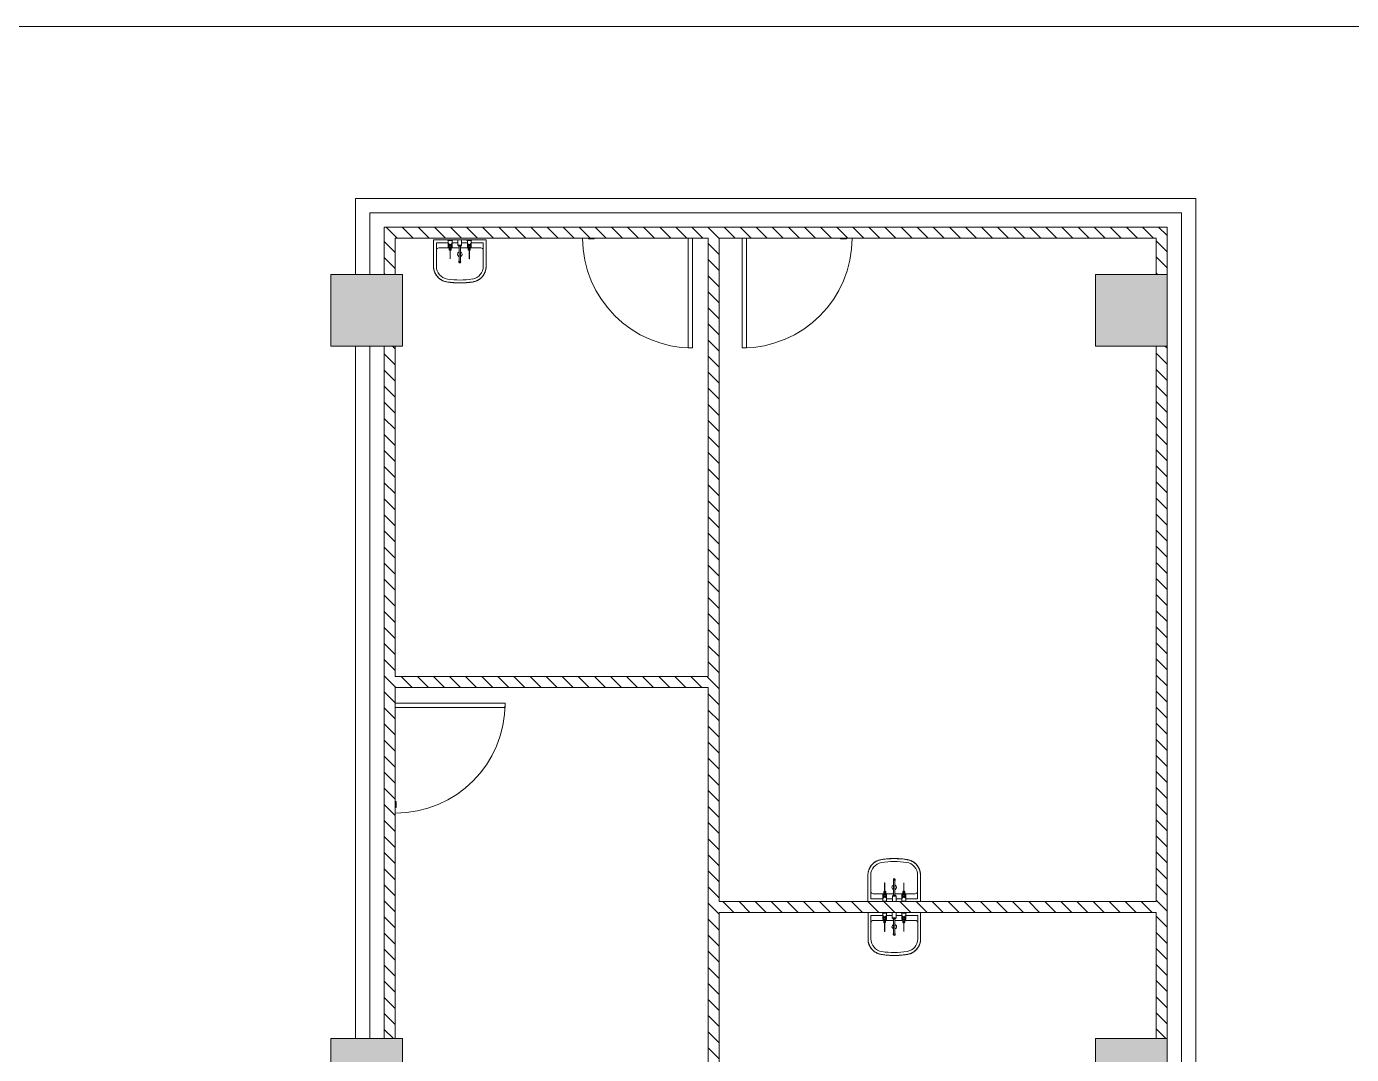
# Model space of a CAD drawing. Header units: millimetres. Extents: x -106145 to 154907, y -84585 to 152038.
# Drawn here: x 37830 to 51694, y 1944 to 12705 of the extents above; entities that cross this region are included whole.
import ezdxf

# ---------------------------------------------------------------- set-up
doc = ezdxf.new("R2010")
doc.units = ezdxf.units.MM
for name, color, linetype, lineweight in [('A-DOOR', 7, 'Continuous', 5), ('A-FLOR', 7, 'Continuous', 5), ('A-WALL', 7, 'Continuous', 5), ('A-WALL-PATT', 7, 'Continuous', 5), ('P-SANR-FIXT', 7, 'Continuous', 5), ('S-COLS', 7, 'Continuous', 5)]:
    doc.layers.add(name, color=color, linetype=linetype, lineweight=lineweight)
pattern_1 = [(315, (0, 0), (84.18955, 84.18955), [])]

# ---------------------------------------------------------------- blocks, each defined once
blk = doc.blocks.new('M_Concrete-Rectangular-Column - 750 x 750-3585654-Site Plan -MAIN')
at = {"layer": 'S-COLS', "true_color": 0xeaeaea}
blk.add_hatch(color=254, dxfattribs=at).paths.add_polyline_path([(-375, 375), (-375, -375), (375, -375), (375, 375), (-130, 375)], flags=0)
at = {"layer": 'S-COLS', "color": 254, "true_color": 0xdddddd}
for p, q in [((375, 375), (-375, 375)), ((-375, 375), (-375, -375)), ((375, -375), (375, 375)), ((-375, -375), (375, -375))]:
    blk.add_line(p, q, dxfattribs=at)
blk = doc.blocks.new('M_Door-Passage-Small Slit Vision Panel_Type B - 1_25_Type B-13938696-Site Plan -MAIN')
at = {"layer": 'A-DOOR', "color": 254, "true_color": 0xdddddd}
for p, q in [((-514.125, -63.85), (-514.125, -71.85)), ((-454.125, -71.85), (-514.125, -71.85)), ((-454.125, -71.85), (-454.125, -63.85))]:
    blk.add_line(p, q, dxfattribs=at)
at = {"layer": 'A-DOOR', "color": 254, "lineweight": 9, "true_color": 0xdddddd}
for p, q in [((530, -1213.85), (530, -63.85)), ((575, -63.85), (575, -1213.85)), ((575, -1213.85), (530, -1213.85))]:
    blk.add_line(p, q, dxfattribs=at)
at = {"layer": 'A-DOOR', "color": 254, "true_color": 0xdddddd}
blk.add_arc((575, -63.85), 1150, 180, 270, dxfattribs=at)
blk = doc.blocks.new('M_Door-Passage-Small Slit Vision Panel_Type B - 1_25_Type B-13938695-Site Plan -MAIN')
at = {"layer": 'A-DOOR', "color": 254, "lineweight": 9, "true_color": 0xdddddd}
for p, q in [((575, 1213.85), (530, 1213.85)), ((530, 1213.85), (530, 63.85)), ((575, 63.85), (575, 1213.85))]:
    blk.add_line(p, q, dxfattribs=at)
at = {"layer": 'A-DOOR', "color": 254, "true_color": 0xdddddd}
for p, q in [((-514.125, 71.85), (-514.125, 63.85)), ((-514.125, 71.85), (-454.125, 71.85)), ((-454.125, 63.85), (-454.125, 71.85))]:
    blk.add_line(p, q, dxfattribs=at)
blk.add_arc((575, 63.85), 1150, 90, 180, dxfattribs=at)
blk = doc.blocks.new('BASIN_handwash_Type_B - HYBA-010-V79-Site Plan -MAIN')
at = {"layer": 'P-SANR-FIXT', "color": 254, "true_color": 0xdddddd}
for p, q in [((-275, -500), (-275, -224)), ((-275, -224), (-275, -500)), ((-245, -470), (-245, -224)), ((245, -470), (245, -224)), ((275, -224), (275, -500)), ((275, -224), (275, -500)), ((-275, -351), (-275, -500)), ((-245, -470), (-245, -351)), ((245, -351), (245, -470)), ((275, -500), (275, -351)), ((-118, -470), (-245, -470)), ((-108, -418), (-220, -418)), ((-5, -418), (-90, -418)), ((-18, -470), (-79, -470)), ((92, -418), (7, -418)), ((81, -470), (21, -470)), ((220, -418), (110, -418)), ((245, -470), (120, -470))]:
    blk.add_line(p, q, dxfattribs=at)
at = {"layer": 'P-SANR-FIXT', "color": 254, "true_color": 0xdddddd, "flags": 128}
for points in [[(-139, -62), (-145, -63), (-152, -64), (-158, -66), (-165, -68), (-171, -71), (-177, -73), (-183, -76), (-189, -79), (-194, -82), (-200, -86), (-205, -90), (-211, -93), (-216, -98), (-221, -102), (-226, -106), (-230, -111), (-235, -116), (-239, -121), (-243, -126), (-247, -132), (-250, -137), (-254, -143), (-257, -149), (-260, -155), (-262, -161), (-265, -167), (-267, -173), (-269, -180), (-271, -186), (-272, -192), (-273, -199), (-274, -205), (-275, -212), (-275, -219), (-275, -224)], [(-51, -52), (-65, -53), (-98, -56), (-131, -60), (-139, -62)], [(42, -51), (35, -51), (2, -50), (-31, -51), (-45, -51)], [(135, -61), (102, -56), (69, -53), (46, -51)], [(275, -224), (275, -217), (274, -211), (274, -204), (273, -198), (272, -191), (270, -185), (269, -178), (267, -172), (264, -166), (262, -160), (259, -154), (256, -148), (253, -142), (250, -136), (246, -131), (242, -126), (238, -120), (234, -115), (230, -110), (225, -106), (220, -101), (215, -97), (210, -93), (205, -89), (199, -85), (193, -82), (188, -79), (182, -76), (176, -73), (170, -70), (163, -68), (157, -66), (151, -64), (144, -63), (138, -61)]]:
    blk.add_lwpolyline(points, dxfattribs=at)
at = {"layer": 'P-SANR-FIXT', "color": 254, "true_color": 0xdddddd}
for centre, radius, start, end in [((-220, -393), 25, 180, 270), ((0, -351), 24.2, 107.5533, 254.5917), ((0, -351), 24.2, 291.7818, 66.0732), ((220, -393), 25, 270, 0)]:
    blk.add_arc(centre, radius, start, end, dxfattribs=at)
for centre, major_axis, start_param, end_param in [((-110, -224), (165, 0), 1.748277, 3.141593), ((-110, -224), (-135, 0), 4.890944, 6.283185), ((0, -884), (834, 0), 1.40836, 1.738187), ((0, -884), (804, 0), 1.408166, 1.737991), ((110, -224), (135, 0), 0, 1.419404), ((110, -224), (165, 0), 0, 1.418341)]:
    blk.add_ellipse(centre, major_axis=major_axis, ratio=0.999048, start_param=start_param, end_param=end_param, dxfattribs=at)
for points, knots in [([(-275, -224), (-275, -218), (-274, -205), (-271, -189), (-268, -177), (-265, -168), (-262, -159), (-258, -150), (-253, -142), (-248, -134), (-242, -126), (-237, -118), (-230, -111), (-223, -104), (-216, -98), (-209, -92), (-201, -86), (-193, -81), (-184, -77), (-173, -71), (-158, -66), (-145, -63), (-139, -62)], [-1, -1, -1, -1, -0.916667, -0.833333, -0.791667, -0.75, -0.708333, -0.666667, -0.625, -0.583333, -0.541667, -0.5, -0.458333, -0.416667, -0.375, -0.333333, -0.291667, -0.25, -0.208333, -0.166667, -0.083333, 0, 0, 0, 0]), ([(-139, -62), (-124, -59), (-94, -55), (-33, -50), (29, -50), (89, -54), (120, -58), (135, -61)], [-1, -1, -1, -1, -0.833333, -0.666667, -0.333333, -0.166667, 0, 0, 0, 0]), ([(135, -61), (141, -62), (154, -65), (170, -70), (181, -75), (190, -80), (199, -85), (207, -90), (214, -96), (222, -103), (229, -109), (235, -117), (241, -124), (247, -132), (252, -140), (257, -149), (261, -158), (265, -167), (268, -176), (271, -189), (274, -204), (275, -217), (275, -224)], [-1, -1, -1, -1, -0.916667, -0.833333, -0.791667, -0.75, -0.708333, -0.666667, -0.625, -0.583333, -0.541667, -0.5, -0.458333, -0.416667, -0.375, -0.333333, -0.291667, -0.25, -0.208333, -0.166667, -0.083333, 0, 0, 0, 0])]:
    blk.add_open_spline(points, degree=3, knots=knots, dxfattribs=at)
blk = doc.blocks.new('TAPWARE_wall_mount_elbow_levers - HYTP-038-V80-Site Plan -MAIN')
at = {"layer": 'P-SANR-FIXT', "color": 254, "true_color": 0xdddddd}
for p, q in [((-110, 150), (-110, 111)), ((-110, 150), (-110, 126)), ((-100, 150), (-109, 150)), ((-100, 150), (-109, 150)), ((-99, 242), (-101, 242)), ((-101, 237), (-101, 242)), ((-101, 242), (-101, 237)), ((-99, 242), (-101, 242)), ((-101, 237), (-101, 242)), ((-101, 242), (-101, 237)), ((-101, 213), (-101, 237)), ((-101, 213), (-101, 237)), ((-101, 195), (-101, 213)), ((-101, 213), (-101, 195)), ((-101, 195), (-101, 213)), ((-101, 213), (-101, 195)), ((-101, 152), (-101, 195)), ((-101, 152), (-101, 195)), ((-101, 134), (-101, 152)), ((-101, 134), (-101, 152)), ((-101, 151), (-101, 146)), ((-101, 151), (-101, 146)), ((-91, 150), (-100, 150)), ((-91, 150), (-100, 150)), ((-99, 237), (-99, 242)), ((-99, 242), (-99, 237)), ((-99, 237), (-99, 242)), ((-99, 242), (-99, 237)), ((-99, 237), (-99, 213)), ((-99, 237), (-99, 213)), ((-99, 195), (-99, 213)), ((-99, 213), (-99, 195)), ((-99, 195), (-99, 213)), ((-99, 213), (-99, 195)), ((-99, 195), (-99, 152)), ((-99, 195), (-99, 152)), ((-99, 152), (-99, 134)), ((-99, 152), (-99, 134)), ((-99, 146), (-99, 151)), ((-99, 146), (-99, 151)), ((-90, 111), (-90, 150)), ((-90, 126), (-90, 150)), ((-10, 276), (-10, 272)), ((-7, 220), (-7, 100)), ((7, 100), (7, 220)), ((10, 272), (10, 276)), ((90, 150), (90, 111)), ((90, 150), (90, 126)), ((91, 150), (100, 150)), ((91, 150), (100, 150)), ((101, 242), (99, 242)), ((99, 237), (99, 242)), ((99, 242), (99, 237)), ((99, 213), (99, 237)), ((99, 195), (99, 213)), ((99, 213), (99, 195)), ((99, 152), (99, 195)), ((99, 134), (99, 152)), ((99, 151), (99, 146)), ((100, 150), (109, 150)), ((100, 150), (109, 150)), ((101, 237), (101, 242)), ((101, 242), (101, 237)), ((101, 237), (101, 213)), ((101, 195), (101, 213)), ((101, 213), (101, 195)), ((101, 195), (101, 152)), ((101, 152), (101, 134)), ((101, 146), (101, 151)), ((110, 111), (110, 150)), ((110, 126), (110, 150)), ((-124, 50), (-124, 45)), ((-124, 50), (-76, 50)), ((-121, 50), (-124, 50)), ((-110, 126), (-120, 116)), ((-120, 116), (-120, 91)), ((-110, 111), (-120, 101)), ((-120, 101), (-120, 46)), ((-100, 101), (-120, 101)), ((-120, 91), (-110, 81)), ((-100, 91), (-120, 91)), ((-100, 46), (-120, 46)), ((-100, 116), (-114, 116)), ((-100, 126), (-109, 126)), ((-101, 134), (-99, 134)), ((-101, 134), (-99, 134)), ((-91, 126), (-100, 126)), ((-86, 116), (-100, 116)), ((-80, 101), (-100, 101)), ((-80, 91), (-100, 91)), ((-80, 46), (-100, 46)), ((-80, 116), (-90, 126)), ((-80, 101), (-90, 111)), ((-90, 81), (-80, 91)), ((-80, 91), (-80, 116)), ((-80, 46), (-80, 101)), ((-76, 50), (-79, 50)), ((-76, 45), (-76, 50)), ((-10, 110), (-20, 100)), ((-20, 100), (-20, 45)), ((0, 100), (-20, 100)), ((0, 110), (-9, 110)), ((9, 110), (0, 110)), ((20, 100), (0, 100)), ((20, 100), (10, 110)), ((20, 45), (20, 100)), ((76, 50), (76, 45)), ((76, 50), (124, 50)), ((79, 50), (76, 50)), ((90, 126), (80, 116)), ((80, 116), (80, 91)), ((90, 111), (80, 101)), ((80, 101), (80, 46)), ((80, 101), (100, 101)), ((80, 91), (90, 81)), ((80, 91), (100, 91)), ((80, 46), (100, 46)), ((86, 116), (100, 116)), ((91, 126), (100, 126)), ((99, 134), (101, 134)), ((100, 126), (109, 126)), ((100, 116), (114, 116)), ((100, 101), (120, 101)), ((100, 91), (120, 91)), ((100, 46), (120, 46)), ((120, 116), (110, 126)), ((120, 101), (110, 111)), ((110, 81), (120, 91)), ((120, 91), (120, 116)), ((120, 46), (120, 101)), ((124, 50), (121, 50)), ((124, 45), (124, 50))]:
    blk.add_line(p, q, dxfattribs=at)
at = {"layer": 'P-SANR-FIXT', "color": 254, "true_color": 0xdddddd, "flags": 128}
for points in [[(-109, 150), (-109, 150), (-108, 151), (-108, 151), (-107, 151), (-107, 152), (-106, 152), (-105, 152), (-105, 152), (-104, 153), (-104, 153), (-103, 153), (-103, 153), (-102, 154), (-101, 154), (-101, 154)], [(-109, 150), (-109, 150), (-108, 151), (-108, 151), (-107, 151), (-107, 152), (-106, 152), (-105, 152), (-105, 152), (-104, 153), (-104, 153), (-103, 153), (-103, 153), (-102, 154), (-101, 154), (-101, 154)], [(-99, 154), (-98, 154), (-98, 153), (-97, 153), (-96, 153), (-96, 153), (-95, 153), (-95, 152), (-94, 152), (-94, 152), (-93, 151), (-93, 151), (-92, 151), (-92, 150), (-91, 150), (-91, 150)], [(-99, 154), (-98, 154), (-98, 153), (-97, 153), (-96, 153), (-96, 153), (-95, 153), (-95, 152), (-94, 152), (-94, 152), (-93, 151), (-93, 151), (-92, 151), (-92, 150), (-91, 150), (-91, 150)], [(-7, 272), (-7, 271), (-7, 271), (-7, 270), (-7, 269), (-7, 268), (-7, 267), (-7, 266), (-7, 265), (-7, 264), (-7, 262), (-7, 261), (-7, 260), (-7, 258), (-7, 257), (-7, 255), (-7, 254), (-7, 252), (-7, 250), (-7, 248), (-7, 247), (-7, 245), (-7, 243), (-7, 241), (-7, 239), (-7, 237), (-7, 235), (-7, 233), (-7, 231), (-7, 229), (-7, 226), (-7, 224), (-7, 222), (-7, 220)], [(7, 220), (7, 222), (7, 224), (7, 227), (7, 229), (7, 231), (7, 233), (7, 235), (7, 237), (7, 239), (7, 241), (7, 243), (7, 245), (7, 247), (7, 248), (7, 250), (7, 252), (7, 254), (7, 255), (7, 257), (7, 258), (7, 260), (7, 261), (7, 263), (7, 264), (7, 265), (7, 266), (7, 267), (7, 268), (7, 269), (7, 270), (7, 271), (7, 271), (7, 272)], [(91, 150), (91, 150), (92, 151), (92, 151), (93, 151), (93, 152), (94, 152), (95, 152), (95, 152), (96, 153), (96, 153), (97, 153), (97, 153), (98, 154), (99, 154), (99, 154)], [(91, 150), (91, 150), (92, 151), (92, 151), (93, 151), (93, 152), (94, 152), (95, 152), (95, 152), (96, 153), (96, 153), (97, 153), (97, 153), (98, 154), (99, 154), (99, 154)], [(101, 154), (102, 154), (102, 153), (103, 153), (104, 153), (104, 153), (105, 153), (105, 152), (106, 152), (106, 152), (107, 151), (107, 151), (108, 151), (108, 150), (109, 150), (109, 150)], [(101, 154), (102, 154), (102, 153), (103, 153), (104, 153), (104, 153), (105, 153), (105, 152), (106, 152), (106, 152), (107, 151), (107, 151), (108, 151), (108, 150), (109, 150), (109, 150)]]:
    blk.add_lwpolyline(points, dxfattribs=at)
at = {"layer": 'P-SANR-FIXT', "color": 254, "true_color": 0xdddddd}
for centre, major_axis, start_param, end_param in [((0, 276), (-10, 0), 3.141593, 6.283185), ((0, 272), (10, 0), 0, 3.141593), ((0, 272), (-7.5, 0), 3.141593, 6.283185), ((0, 276), (10, 0), 3.141593, 3.403392), ((0, 272), (10, 0), 3.141593, 4.18879), ((0, 272), (7.5, 0), 3.141593, 4.18879), ((0, 272), (10, 0), 5.235988, 6.283185), ((0, 272), (-7.5, 0), 2.356194, 3.141593), ((0, 276), (-10, 0), 2.879793, 3.141593)]:
    blk.add_ellipse(centre, major_axis=major_axis, ratio=0.968067, start_param=start_param, end_param=end_param, dxfattribs=at)
blk = doc.blocks.new('BASIN_handwash_Type_B - HYBA-010-V69-Site Plan -MAIN')
at = {"layer": 'P-SANR-FIXT', "color": 254, "true_color": 0xdddddd}
for p, q in [((-275, -500), (-275, -224)), ((-275, -224), (-275, -500)), ((-245, -470), (-245, -224)), ((245, -470), (245, -224)), ((275, -224), (275, -500)), ((275, -224), (275, -500)), ((-275, -351), (-275, -500)), ((-245, -470), (-245, -351)), ((245, -351), (245, -470)), ((275, -500), (275, -351)), ((-118, -470), (-245, -470)), ((-108, -418), (-220, -418)), ((-5, -418), (-90, -418)), ((-18, -470), (-79, -470)), ((92, -418), (7, -418)), ((81, -470), (21, -470)), ((220, -418), (110, -418)), ((245, -470), (120, -470))]:
    blk.add_line(p, q, dxfattribs=at)
at = {"layer": 'P-SANR-FIXT', "color": 254, "true_color": 0xdddddd, "flags": 128}
for points in [[(-139, -62), (-145, -63), (-152, -64), (-158, -66), (-165, -68), (-171, -71), (-177, -73), (-183, -76), (-189, -79), (-194, -82), (-200, -86), (-205, -90), (-211, -93), (-216, -98), (-221, -102), (-226, -106), (-230, -111), (-235, -116), (-239, -121), (-243, -126), (-247, -132), (-250, -137), (-254, -143), (-257, -149), (-260, -155), (-262, -161), (-265, -167), (-267, -173), (-269, -180), (-271, -186), (-272, -192), (-273, -199), (-274, -205), (-275, -212), (-275, -219), (-275, -224)], [(-51, -52), (-65, -53), (-98, -56), (-131, -60), (-139, -62)], [(42, -51), (35, -51), (2, -50), (-31, -51), (-45, -51)], [(135, -61), (102, -56), (69, -53), (46, -51)], [(275, -224), (275, -217), (274, -211), (274, -204), (273, -198), (272, -191), (270, -185), (269, -178), (267, -172), (264, -166), (262, -160), (259, -154), (256, -148), (253, -142), (250, -136), (246, -131), (242, -126), (238, -120), (234, -115), (230, -110), (225, -106), (220, -101), (215, -97), (210, -93), (205, -89), (199, -85), (193, -82), (188, -79), (182, -76), (176, -73), (170, -70), (163, -68), (157, -66), (151, -64), (144, -63), (138, -61)]]:
    blk.add_lwpolyline(points, dxfattribs=at)
at = {"layer": 'P-SANR-FIXT', "color": 254, "true_color": 0xdddddd}
for centre, radius, start, end in [((-220, -393), 25, 180, 270), ((0, -351), 24.2, 107.5533, 254.5917), ((0, -351), 24.2, 291.7818, 66.0732), ((220, -393), 25, 270, 0)]:
    blk.add_arc(centre, radius, start, end, dxfattribs=at)
for centre, major_axis, start_param, end_param in [((-110, -224), (165, 0), 1.748277, 3.141593), ((-110, -224), (-135, 0), 4.890944, 6.283185), ((0, -884), (834, 0), 1.40836, 1.738187), ((0, -884), (804, 0), 1.408166, 1.737991), ((110, -224), (135, 0), 0, 1.419404), ((110, -224), (165, 0), 0, 1.418341)]:
    blk.add_ellipse(centre, major_axis=major_axis, ratio=0.999048, start_param=start_param, end_param=end_param, dxfattribs=at)
for points, knots in [([(-275, -224), (-275, -218), (-274, -205), (-271, -189), (-268, -177), (-265, -168), (-262, -159), (-258, -150), (-253, -142), (-248, -134), (-242, -126), (-237, -118), (-230, -111), (-223, -104), (-216, -98), (-209, -92), (-201, -86), (-193, -81), (-184, -77), (-173, -71), (-158, -66), (-145, -63), (-139, -62)], [-1, -1, -1, -1, -0.916667, -0.833333, -0.791667, -0.75, -0.708333, -0.666667, -0.625, -0.583333, -0.541667, -0.5, -0.458333, -0.416667, -0.375, -0.333333, -0.291667, -0.25, -0.208333, -0.166667, -0.083333, 0, 0, 0, 0]), ([(-139, -62), (-124, -59), (-94, -55), (-33, -50), (29, -50), (89, -54), (120, -58), (135, -61)], [-1, -1, -1, -1, -0.833333, -0.666667, -0.333333, -0.166667, 0, 0, 0, 0]), ([(135, -61), (141, -62), (154, -65), (170, -70), (181, -75), (190, -80), (199, -85), (207, -90), (214, -96), (222, -103), (229, -109), (235, -117), (241, -124), (247, -132), (252, -140), (257, -149), (261, -158), (265, -167), (268, -176), (271, -189), (274, -204), (275, -217), (275, -224)], [-1, -1, -1, -1, -0.916667, -0.833333, -0.791667, -0.75, -0.708333, -0.666667, -0.625, -0.583333, -0.541667, -0.5, -0.458333, -0.416667, -0.375, -0.333333, -0.291667, -0.25, -0.208333, -0.166667, -0.083333, 0, 0, 0, 0])]:
    blk.add_open_spline(points, degree=3, knots=knots, dxfattribs=at)
blk = doc.blocks.new('TAPWARE_wall_mount_elbow_levers - HYTP-038-V70-Site Plan -MAIN')
at = {"layer": 'P-SANR-FIXT', "color": 254, "true_color": 0xdddddd}
for p, q in [((-110, 150), (-110, 111)), ((-110, 150), (-110, 126)), ((-100, 150), (-109, 150)), ((-100, 150), (-109, 150)), ((-99, 242), (-101, 242)), ((-101, 237), (-101, 242)), ((-101, 242), (-101, 237)), ((-99, 242), (-101, 242)), ((-101, 237), (-101, 242)), ((-101, 242), (-101, 237)), ((-101, 213), (-101, 237)), ((-101, 213), (-101, 237)), ((-101, 195), (-101, 213)), ((-101, 213), (-101, 195)), ((-101, 195), (-101, 213)), ((-101, 213), (-101, 195)), ((-101, 152), (-101, 195)), ((-101, 152), (-101, 195)), ((-101, 134), (-101, 152)), ((-101, 134), (-101, 152)), ((-101, 151), (-101, 146)), ((-101, 151), (-101, 146)), ((-91, 150), (-100, 150)), ((-91, 150), (-100, 150)), ((-99, 237), (-99, 242)), ((-99, 242), (-99, 237)), ((-99, 237), (-99, 242)), ((-99, 242), (-99, 237)), ((-99, 237), (-99, 213)), ((-99, 237), (-99, 213)), ((-99, 195), (-99, 213)), ((-99, 213), (-99, 195)), ((-99, 195), (-99, 213)), ((-99, 213), (-99, 195)), ((-99, 195), (-99, 152)), ((-99, 195), (-99, 152)), ((-99, 152), (-99, 134)), ((-99, 152), (-99, 134)), ((-99, 146), (-99, 151)), ((-99, 146), (-99, 151)), ((-90, 111), (-90, 150)), ((-90, 126), (-90, 150)), ((-10, 276), (-10, 272)), ((-8, 220), (-8, 100)), ((7, 100), (7, 220)), ((10, 272), (10, 276)), ((90, 150), (90, 111)), ((90, 150), (90, 126)), ((91, 150), (100, 150)), ((91, 150), (100, 150)), ((101, 242), (99, 242)), ((99, 237), (99, 242)), ((99, 242), (99, 237)), ((99, 213), (99, 237)), ((99, 195), (99, 213)), ((99, 213), (99, 195)), ((99, 152), (99, 195)), ((99, 134), (99, 152)), ((99, 151), (99, 146)), ((100, 150), (109, 150)), ((100, 150), (109, 150)), ((101, 237), (101, 242)), ((101, 242), (101, 237)), ((101, 237), (101, 213)), ((101, 195), (101, 213)), ((101, 213), (101, 195)), ((101, 195), (101, 152)), ((101, 152), (101, 134)), ((101, 146), (101, 151)), ((110, 111), (110, 150)), ((110, 126), (110, 150)), ((-124, 50), (-124, 45)), ((-124, 50), (-76, 50)), ((-121, 50), (-124, 50)), ((-110, 126), (-120, 116)), ((-120, 116), (-120, 91)), ((-110, 111), (-120, 101)), ((-120, 101), (-120, 46)), ((-100, 101), (-120, 101)), ((-120, 91), (-110, 81)), ((-100, 91), (-120, 91)), ((-100, 46), (-120, 46)), ((-100, 116), (-114, 116)), ((-100, 126), (-109, 126)), ((-101, 134), (-99, 134)), ((-101, 134), (-99, 134)), ((-91, 126), (-100, 126)), ((-86, 116), (-100, 116)), ((-80, 101), (-100, 101)), ((-80, 91), (-100, 91)), ((-80, 46), (-100, 46)), ((-80, 116), (-90, 126)), ((-80, 101), (-90, 111)), ((-90, 81), (-80, 91)), ((-80, 91), (-80, 116)), ((-80, 46), (-80, 101)), ((-76, 50), (-79, 50)), ((-76, 45), (-76, 50)), ((-10, 110), (-20, 100)), ((-20, 100), (-20, 45)), ((0, 100), (-20, 100)), ((0, 110), (-9, 110)), ((9, 110), (0, 110)), ((20, 100), (0, 100)), ((20, 100), (10, 110)), ((20, 45), (20, 100)), ((76, 50), (76, 45)), ((76, 50), (124, 50)), ((79, 50), (76, 50)), ((90, 126), (80, 116)), ((80, 116), (80, 91)), ((90, 111), (80, 101)), ((80, 101), (80, 46)), ((80, 101), (100, 101)), ((80, 91), (90, 81)), ((80, 91), (100, 91)), ((80, 46), (100, 46)), ((86, 116), (100, 116)), ((91, 126), (100, 126)), ((99, 134), (101, 134)), ((100, 126), (109, 126)), ((100, 116), (114, 116)), ((100, 101), (120, 101)), ((100, 91), (120, 91)), ((100, 46), (120, 46)), ((120, 116), (110, 126)), ((120, 101), (110, 111)), ((110, 81), (120, 91)), ((120, 91), (120, 116)), ((120, 46), (120, 101)), ((124, 50), (121, 50)), ((124, 45), (124, 50))]:
    blk.add_line(p, q, dxfattribs=at)
at = {"layer": 'P-SANR-FIXT', "color": 254, "true_color": 0xdddddd, "flags": 128}
for points in [[(-109, 150), (-109, 150), (-108, 151), (-108, 151), (-107, 151), (-107, 152), (-106, 152), (-105, 152), (-105, 152), (-104, 153), (-104, 153), (-103, 153), (-103, 153), (-102, 154), (-101, 154), (-101, 154)], [(-109, 150), (-109, 150), (-108, 151), (-108, 151), (-107, 151), (-107, 152), (-106, 152), (-105, 152), (-105, 152), (-104, 153), (-104, 153), (-103, 153), (-103, 153), (-102, 154), (-101, 154), (-101, 154)], [(-99, 154), (-98, 154), (-98, 153), (-97, 153), (-96, 153), (-96, 153), (-95, 153), (-95, 152), (-94, 152), (-94, 152), (-93, 151), (-93, 151), (-92, 151), (-92, 150), (-91, 150), (-91, 150)], [(-99, 154), (-98, 154), (-98, 153), (-97, 153), (-96, 153), (-96, 153), (-95, 153), (-95, 152), (-94, 152), (-94, 152), (-93, 151), (-93, 151), (-92, 151), (-92, 150), (-91, 150), (-91, 150)], [(-8, 272), (-8, 271), (-8, 271), (-8, 270), (-8, 269), (-8, 268), (-8, 267), (-8, 266), (-8, 265), (-8, 264), (-8, 262), (-8, 261), (-8, 260), (-8, 258), (-8, 257), (-8, 255), (-8, 254), (-8, 252), (-8, 250), (-8, 248), (-8, 247), (-8, 245), (-8, 243), (-8, 241), (-8, 239), (-8, 237), (-8, 235), (-8, 233), (-8, 231), (-8, 229), (-8, 226), (-8, 224), (-8, 222), (-8, 220)], [(7, 220), (7, 222), (7, 224), (7, 227), (7, 229), (7, 231), (7, 233), (7, 235), (7, 237), (7, 239), (7, 241), (7, 243), (7, 245), (7, 247), (7, 248), (7, 250), (7, 252), (7, 254), (7, 255), (7, 257), (7, 258), (7, 260), (7, 261), (7, 263), (7, 264), (7, 265), (7, 266), (7, 267), (7, 268), (7, 269), (7, 270), (7, 271), (7, 271), (7, 272)], [(91, 150), (91, 150), (92, 151), (92, 151), (93, 151), (93, 152), (94, 152), (95, 152), (95, 152), (96, 153), (96, 153), (97, 153), (97, 153), (98, 154), (99, 154), (99, 154)], [(91, 150), (91, 150), (92, 151), (92, 151), (93, 151), (93, 152), (94, 152), (95, 152), (95, 152), (96, 153), (96, 153), (97, 153), (97, 153), (98, 154), (99, 154), (99, 154)], [(101, 154), (102, 154), (102, 153), (103, 153), (104, 153), (104, 153), (105, 153), (105, 152), (106, 152), (106, 152), (107, 151), (107, 151), (108, 151), (108, 150), (109, 150), (109, 150)], [(101, 154), (102, 154), (102, 153), (103, 153), (104, 153), (104, 153), (105, 153), (105, 152), (106, 152), (106, 152), (107, 151), (107, 151), (108, 151), (108, 150), (109, 150), (109, 150)]]:
    blk.add_lwpolyline(points, dxfattribs=at)
at = {"layer": 'P-SANR-FIXT', "color": 254, "true_color": 0xdddddd}
for centre, major_axis, start_param, end_param in [((0, 276), (-10, 0), 3.141593, 6.283185), ((0, 272), (10, 0), 0, 3.141593), ((0, 272), (-7.5, 0), 3.141593, 6.283185), ((0, 276), (10, 0), 3.141593, 3.403392), ((0, 272), (10, 0), 3.141593, 4.18879), ((0, 272), (7.5, 0), 3.141593, 4.18879), ((0, 272), (10, 0), 5.235988, 6.283185), ((0, 272), (-7.5, 0), 2.356194, 3.141593), ((0, 276), (-10, 0), 2.879793, 3.141593)]:
    blk.add_ellipse(centre, major_axis=major_axis, ratio=0.968067, start_param=start_param, end_param=end_param, dxfattribs=at)
blk = doc.blocks.new('BASIN_handwash_Type_B - HYBA-010-V81-Site Plan -MAIN')
at = {"layer": 'P-SANR-FIXT', "color": 254, "true_color": 0xdddddd}
for p, q in [((-275, -500), (-275, -224)), ((-275, -224), (-275, -500)), ((-245, -470), (-245, -224)), ((245, -470), (245, -224)), ((275, -224), (275, -500)), ((275, -224), (275, -500)), ((-275, -351), (-275, -500)), ((-245, -470), (-245, -351)), ((245, -351), (245, -470)), ((275, -500), (275, -351)), ((-110, -500), (-275, -500)), ((-275, -500), (-110, -500)), ((-118, -470), (-245, -470)), ((-108, -418), (-220, -418)), ((-5, -418), (-90, -418)), ((-19, -500), (-87, -500)), ((-87, -500), (-19, -500)), ((-18, -470), (-79, -470)), ((92, -418), (7, -418)), ((81, -470), (24, -470)), ((90, -500), (24, -500)), ((24, -500), (90, -500)), ((220, -418), (110, -418)), ((275, -500), (113, -500)), ((113, -500), (275, -500)), ((245, -470), (120, -470))]:
    blk.add_line(p, q, dxfattribs=at)
at = {"layer": 'P-SANR-FIXT', "color": 254, "true_color": 0xdddddd, "flags": 128}
for points in [[(-139, -62), (-145, -63), (-152, -64), (-158, -66), (-165, -68), (-171, -71), (-177, -73), (-183, -76), (-189, -79), (-194, -82), (-200, -86), (-205, -90), (-211, -93), (-216, -98), (-221, -102), (-226, -106), (-230, -111), (-235, -116), (-239, -121), (-243, -126), (-247, -132), (-250, -137), (-254, -143), (-257, -149), (-260, -155), (-262, -161), (-265, -167), (-267, -173), (-269, -180), (-271, -186), (-272, -192), (-273, -199), (-274, -205), (-275, -212), (-275, -219), (-275, -224)], [(-51, -52), (-65, -53), (-98, -56), (-131, -60), (-139, -62)], [(42, -51), (35, -51), (2, -50), (-31, -51), (-45, -51)], [(135, -61), (102, -56), (69, -53), (46, -51)], [(275, -224), (275, -217), (274, -211), (274, -204), (273, -198), (272, -191), (270, -185), (269, -178), (267, -172), (264, -166), (262, -160), (259, -154), (256, -148), (253, -142), (250, -136), (246, -131), (242, -126), (238, -120), (234, -115), (230, -110), (225, -106), (220, -101), (215, -97), (210, -93), (205, -89), (199, -85), (193, -82), (188, -79), (182, -76), (176, -73), (170, -70), (163, -68), (157, -66), (151, -64), (144, -63), (138, -61)]]:
    blk.add_lwpolyline(points, dxfattribs=at)
at = {"layer": 'P-SANR-FIXT', "color": 254, "true_color": 0xdddddd}
for centre, radius, start, end in [((-220, -393), 25, 180, 270), ((0, -351), 24.2, 107.5533, 254.5917), ((0, -351), 24.2, 291.7818, 66.0732), ((220, -393), 25, 270, 0)]:
    blk.add_arc(centre, radius, start, end, dxfattribs=at)
for centre, major_axis, start_param, end_param in [((-110, -224), (165, 0), 1.748277, 3.141593), ((-110, -224), (-135, 0), 4.890944, 6.283185), ((0, -884), (834, 0), 1.40836, 1.738187), ((0, -884), (804, 0), 1.408166, 1.737991), ((110, -224), (135, 0), 0, 1.419404), ((110, -224), (165, 0), 0, 1.418341)]:
    blk.add_ellipse(centre, major_axis=major_axis, ratio=0.999048, start_param=start_param, end_param=end_param, dxfattribs=at)
for points, knots in [([(-275, -224), (-275, -218), (-274, -205), (-271, -189), (-268, -177), (-265, -168), (-262, -159), (-258, -150), (-253, -142), (-248, -134), (-242, -126), (-237, -118), (-230, -111), (-223, -104), (-216, -98), (-209, -92), (-201, -86), (-193, -81), (-184, -77), (-173, -71), (-158, -66), (-145, -63), (-139, -62)], [-1, -1, -1, -1, -0.916667, -0.833333, -0.791667, -0.75, -0.708333, -0.666667, -0.625, -0.583333, -0.541667, -0.5, -0.458333, -0.416667, -0.375, -0.333333, -0.291667, -0.25, -0.208333, -0.166667, -0.083333, 0, 0, 0, 0]), ([(-139, -62), (-124, -59), (-94, -55), (-33, -50), (29, -50), (89, -54), (120, -58), (135, -61)], [-1, -1, -1, -1, -0.833333, -0.666667, -0.333333, -0.166667, 0, 0, 0, 0]), ([(135, -61), (141, -62), (154, -65), (170, -70), (181, -75), (190, -80), (199, -85), (207, -90), (214, -96), (222, -103), (229, -109), (235, -117), (241, -124), (247, -132), (252, -140), (257, -149), (261, -158), (265, -167), (268, -176), (271, -189), (274, -204), (275, -217), (275, -224)], [-1, -1, -1, -1, -0.916667, -0.833333, -0.791667, -0.75, -0.708333, -0.666667, -0.625, -0.583333, -0.541667, -0.5, -0.458333, -0.416667, -0.375, -0.333333, -0.291667, -0.25, -0.208333, -0.166667, -0.083333, 0, 0, 0, 0])]:
    blk.add_open_spline(points, degree=3, knots=knots, dxfattribs=at)
blk = doc.blocks.new('TAPWARE_wall_mount_elbow_levers - HYTP-038-V66-Site Plan -MAIN')
at = {"layer": 'P-SANR-FIXT', "color": 254, "true_color": 0xdddddd}
for p, q in [((-110, 150), (-110, 111)), ((-110, 150), (-110, 126)), ((-100, 150), (-109, 150)), ((-100, 150), (-109, 150)), ((-99, 242), (-101, 242)), ((-101, 237), (-101, 242)), ((-101, 242), (-101, 237)), ((-99, 242), (-101, 242)), ((-101, 237), (-101, 242)), ((-101, 242), (-101, 237)), ((-101, 213), (-101, 237)), ((-101, 213), (-101, 237)), ((-101, 195), (-101, 213)), ((-101, 213), (-101, 195)), ((-101, 195), (-101, 213)), ((-101, 213), (-101, 195)), ((-101, 152), (-101, 195)), ((-101, 152), (-101, 195)), ((-101, 134), (-101, 152)), ((-101, 134), (-101, 152)), ((-101, 151), (-101, 146)), ((-101, 151), (-101, 146)), ((-91, 150), (-100, 150)), ((-91, 150), (-100, 150)), ((-99, 237), (-99, 242)), ((-99, 242), (-99, 237)), ((-99, 237), (-99, 242)), ((-99, 242), (-99, 237)), ((-99, 237), (-99, 213)), ((-99, 237), (-99, 213)), ((-99, 195), (-99, 213)), ((-99, 213), (-99, 195)), ((-99, 195), (-99, 213)), ((-99, 213), (-99, 195)), ((-99, 195), (-99, 152)), ((-99, 195), (-99, 152)), ((-99, 152), (-99, 134)), ((-99, 152), (-99, 134)), ((-99, 146), (-99, 151)), ((-99, 146), (-99, 151)), ((-90, 111), (-90, 150)), ((-90, 126), (-90, 150)), ((-10, 276), (-10, 272)), ((-8, 220), (-8, 100)), ((7, 100), (7, 220)), ((10, 272), (10, 276)), ((90, 150), (90, 111)), ((90, 150), (90, 126)), ((91, 150), (100, 150)), ((91, 150), (100, 150)), ((101, 242), (99, 242)), ((99, 237), (99, 242)), ((99, 242), (99, 237)), ((99, 213), (99, 237)), ((99, 195), (99, 213)), ((99, 213), (99, 195)), ((99, 152), (99, 195)), ((99, 134), (99, 152)), ((99, 151), (99, 146)), ((100, 150), (109, 150)), ((100, 150), (109, 150)), ((101, 237), (101, 242)), ((101, 242), (101, 237)), ((101, 237), (101, 213)), ((101, 195), (101, 213)), ((101, 213), (101, 195)), ((101, 195), (101, 152)), ((101, 152), (101, 134)), ((101, 146), (101, 151)), ((110, 111), (110, 150)), ((110, 126), (110, 150)), ((-124, 50), (-124, 45)), ((-124, 50), (-76, 50)), ((-121, 50), (-124, 50)), ((-124, 45), (-112, 45)), ((-76, 45), (-124, 45)), ((-110, 126), (-120, 116)), ((-120, 116), (-120, 91)), ((-110, 111), (-120, 101)), ((-120, 101), (-120, 46)), ((-100, 101), (-120, 101)), ((-120, 91), (-110, 81)), ((-100, 91), (-120, 91)), ((-100, 46), (-120, 46)), ((-100, 116), (-114, 116)), ((-112, 45), (-112, 45)), ((-88, 45), (-112, 45)), ((-100, 126), (-109, 126)), ((-101, 134), (-99, 134)), ((-101, 134), (-99, 134)), ((-91, 126), (-100, 126)), ((-86, 116), (-100, 116)), ((-80, 101), (-100, 101)), ((-80, 91), (-100, 91)), ((-80, 46), (-100, 46)), ((-80, 116), (-90, 126)), ((-80, 101), (-90, 111)), ((-90, 81), (-80, 91)), ((-88, 45), (-88, 45)), ((-88, 45), (-76, 45)), ((-80, 91), (-80, 116)), ((-80, 46), (-80, 101)), ((-76, 50), (-79, 50)), ((-76, 45), (-76, 50)), ((-10, 110), (-20, 100)), ((-20, 100), (-20, 45)), ((0, 100), (-20, 100)), ((0, 45), (-20, 45)), ((0, 110), (-9, 110)), ((9, 110), (0, 110)), ((20, 100), (0, 100)), ((20, 45), (0, 45)), ((20, 100), (10, 110)), ((20, 45), (20, 100)), ((76, 50), (76, 45)), ((76, 50), (124, 50)), ((79, 50), (76, 50)), ((76, 45), (88, 45)), ((124, 45), (76, 45)), ((90, 126), (80, 116)), ((80, 116), (80, 91)), ((90, 111), (80, 101)), ((80, 101), (80, 46)), ((80, 101), (100, 101)), ((80, 91), (90, 81)), ((80, 91), (100, 91)), ((80, 46), (100, 46)), ((86, 116), (100, 116)), ((112, 45), (88, 45)), ((88, 45), (88, 45)), ((91, 126), (100, 126)), ((99, 134), (101, 134)), ((100, 126), (109, 126)), ((100, 116), (114, 116)), ((100, 101), (120, 101)), ((100, 91), (120, 91)), ((100, 46), (120, 46)), ((120, 116), (110, 126)), ((120, 101), (110, 111)), ((110, 81), (120, 91)), ((112, 45), (112, 45)), ((112, 45), (124, 45)), ((120, 91), (120, 116)), ((120, 46), (120, 101)), ((124, 50), (121, 50)), ((124, 45), (124, 50))]:
    blk.add_line(p, q, dxfattribs=at)
at = {"layer": 'P-SANR-FIXT', "color": 254, "true_color": 0xdddddd, "flags": 128}
for points in [[(-109, 150), (-109, 150), (-108, 151), (-108, 151), (-107, 151), (-107, 152), (-106, 152), (-105, 152), (-105, 152), (-104, 153), (-104, 153), (-103, 153), (-103, 153), (-102, 154), (-101, 154), (-101, 154)], [(-109, 150), (-109, 150), (-108, 151), (-108, 151), (-107, 151), (-107, 152), (-106, 152), (-105, 152), (-105, 152), (-104, 153), (-104, 153), (-103, 153), (-103, 153), (-102, 154), (-101, 154), (-101, 154)], [(-99, 154), (-98, 154), (-98, 153), (-97, 153), (-96, 153), (-96, 153), (-95, 153), (-95, 152), (-94, 152), (-94, 152), (-93, 151), (-93, 151), (-92, 151), (-92, 150), (-91, 150), (-91, 150)], [(-99, 154), (-98, 154), (-98, 153), (-97, 153), (-96, 153), (-96, 153), (-95, 153), (-95, 152), (-94, 152), (-94, 152), (-93, 151), (-93, 151), (-92, 151), (-92, 150), (-91, 150), (-91, 150)], [(-8, 272), (-8, 271), (-8, 271), (-8, 270), (-8, 269), (-8, 268), (-8, 267), (-8, 266), (-8, 265), (-8, 264), (-8, 262), (-8, 261), (-8, 260), (-8, 258), (-8, 257), (-8, 255), (-8, 254), (-8, 252), (-8, 250), (-8, 248), (-8, 247), (-8, 245), (-8, 243), (-8, 241), (-8, 239), (-8, 237), (-8, 235), (-8, 233), (-8, 231), (-8, 229), (-8, 226), (-8, 224), (-8, 222), (-8, 220)], [(7, 220), (7, 222), (7, 224), (7, 227), (7, 229), (7, 231), (7, 233), (7, 235), (7, 237), (7, 239), (7, 241), (7, 243), (7, 245), (7, 247), (7, 248), (7, 250), (7, 252), (7, 254), (7, 255), (7, 257), (7, 258), (7, 260), (7, 261), (7, 263), (7, 264), (7, 265), (7, 266), (7, 267), (7, 268), (7, 269), (7, 270), (7, 271), (7, 271), (7, 272)], [(91, 150), (91, 150), (92, 151), (92, 151), (93, 151), (93, 152), (94, 152), (95, 152), (95, 152), (96, 153), (96, 153), (97, 153), (97, 153), (98, 154), (99, 154), (99, 154)], [(91, 150), (91, 150), (92, 151), (92, 151), (93, 151), (93, 152), (94, 152), (95, 152), (95, 152), (96, 153), (96, 153), (97, 153), (97, 153), (98, 154), (99, 154), (99, 154)], [(101, 154), (102, 154), (102, 153), (103, 153), (104, 153), (104, 153), (105, 153), (105, 152), (106, 152), (106, 152), (107, 151), (107, 151), (108, 151), (108, 150), (109, 150), (109, 150)], [(101, 154), (102, 154), (102, 153), (103, 153), (104, 153), (104, 153), (105, 153), (105, 152), (106, 152), (106, 152), (107, 151), (107, 151), (108, 151), (108, 150), (109, 150), (109, 150)]]:
    blk.add_lwpolyline(points, dxfattribs=at)
at = {"layer": 'P-SANR-FIXT', "color": 254, "true_color": 0xdddddd}
for centre, major_axis, start_param, end_param in [((0, 276), (-10, 0), 3.141593, 6.283185), ((0, 272), (10, 0), 0, 3.141593), ((0, 272), (-7.5, 0), 3.141593, 6.283185), ((0, 276), (10, 0), 3.141593, 3.403392), ((0, 272), (10, 0), 3.141593, 4.18879), ((0, 272), (7.5, 0), 3.141593, 4.18879), ((0, 272), (10, 0), 5.235988, 6.283185), ((0, 272), (-7.5, 0), 2.356194, 3.141593), ((0, 276), (-10, 0), 2.879793, 3.141593)]:
    blk.add_ellipse(centre, major_axis=major_axis, ratio=0.968067, start_param=start_param, end_param=end_param, dxfattribs=at)
blk = doc.blocks.new('2022_11_09_AB BLOCKFACADE WITH CONTINOUS WINDOW_rvt-1-Site Plan -MAIN')
at = {"layer": 'A-WALL-PATT', "true_color": 0xeaeaea}
h = blk.add_hatch(dxfattribs=at)
h.set_pattern_fill('FP_19', color=254, style=0, pattern_type=2)
h.set_pattern_definition(pattern_1)
h.paths.add_polyline_path([(49649, 10490), (49764, 10490), (49764, 10605), (41574, 10605), (41574, 10490), (49166, 10490)], flags=0)
h = blk.add_hatch(dxfattribs=at)
h.set_pattern_fill('FP_19', color=254, style=0, pattern_type=2)
h.set_pattern_definition(pattern_1)
h.paths.add_polyline_path([(41689, -3520), (41689, 1360), (41574, 1360), (41574, -3520)], flags=0)
h.paths.add_polyline_path([(41574, 2110), (41689, 2110), (41689, 9360), (41574, 9360), (41574, 2680)], flags=0)
h.paths.add_polyline_path([(41689, 10110), (41689, 10490), (41574, 10490), (41574, 10110)], flags=0)
h = blk.add_hatch(dxfattribs=at)
h.set_pattern_fill('FP_19', color=254, style=0, pattern_type=2)
h.set_pattern_definition(pattern_1)
h.paths.add_polyline_path([(44965, -3520), (45079, -3520), (45079, 10490), (44964, 10490), (44964, -3520)], flags=0)
h = blk.add_hatch(dxfattribs=at)
h.set_pattern_fill('FP_19', color=254, style=0, pattern_type=2)
h.set_pattern_definition(pattern_1)
h.paths.add_polyline_path([(49764, 2110), (49764, 9360), (49649, 9360), (49649, 2110), (49686, 2110)], flags=0)
h.paths.add_polyline_path([(49764, 10110), (49764, 10490), (49649, 10490), (49649, 10110)], flags=0)
h = blk.add_hatch(dxfattribs=at)
h.set_pattern_fill('FP_19', color=254, style=0, pattern_type=2)
h.set_pattern_definition(pattern_1)
h.paths.add_polyline_path([(42865, 5785), (44964, 5785), (44964, 5900), (41689, 5900), (41689, 5785)], flags=0)
h = blk.add_hatch(dxfattribs=at)
h.set_pattern_fill('FP_19', color=254, style=0, pattern_type=2)
h.set_pattern_definition(pattern_1)
h.paths.add_polyline_path([(49166, 3430), (49649, 3430), (49649, 3545), (45079, 3545), (45079, 3430), (49065, 3430)], flags=0)
at = {"layer": 'A-FLOR', "color": 254, "true_color": 0xdddddd}
for p, q in [((26634, 12705), (57089, 12705)), ((57089, 12705), (26634, 12705)), ((41274, 10905), (41274, 10110)), ((50064, 10905), (41274, 10905)), ((41274, 10110), (41274, 10905)), ((41274, 10905), (50064, 10905)), ((50064, -3935), (50064, 10905)), ((50064, 10905), (50064, -3935)), ((41424, 10110), (41424, 10755)), ((41424, 10755), (49914, 10755)), ((49914, 10755), (41424, 10755)), ((41424, 10755), (41424, 10110)), ((49914, 10755), (49914, -3785)), ((49914, -3785), (49914, 10755)), ((41274, 9360), (41274, 2110)), ((41274, 2110), (41274, 9360)), ((41424, 2110), (41424, 9360)), ((41424, 9360), (41424, 2110))]:
    blk.add_line(p, q, dxfattribs=at)
at = {"layer": 'A-WALL', "color": 254, "lineweight": 18, "true_color": 0xdddddd}
for p, q in [((49764, 10605), (41574, 10605)), ((41574, 10605), (41574, 10490)), ((49764, 10490), (49764, 10605)), ((41574, 10490), (41574, 10110)), ((41689, 10490), (44964, 10490)), ((41689, 10110), (41689, 10490)), ((44964, 10490), (44964, 5900)), ((45079, 10490), (49649, 10490)), ((45079, 3545), (45079, 10490)), ((49649, 10490), (49649, 10110)), ((49764, 10110), (49764, 10490)), ((41574, 9360), (41574, 2110)), ((41689, 5900), (41689, 9360)), ((49649, 9360), (49649, 3545)), ((49764, 2110), (49764, 9360)), ((44964, 5900), (41689, 5900)), ((41689, 2110), (41689, 5785)), ((41689, 5785), (44964, 5785)), ((44964, 5785), (44964, 1190)), ((49649, 3545), (45079, 3545)), ((45079, -3520), (45079, 3430)), ((45079, 3430), (49649, 3430)), ((49649, 3430), (49649, 2110))]:
    blk.add_line(p, q, dxfattribs=at)
at = {"color": 253, "lineweight": 5, "true_color": 0xaaaaaa}
for name, p, rotation in [('BASIN_handwash_Type_B - HYBA-010-V81-Site Plan -MAIN', (42364, 9970), 180), ('TAPWARE_wall_mount_elbow_levers - HYTP-038-V66-Site Plan -MAIN', (42363, 10515), 179.9999977411273), ('M_Door-Passage-Small Slit Vision Panel_Type B - 1_25_Type B-13938695-Site Plan -MAIN', (45894, 10554), 180), ('M_Concrete-Rectangular-Column - 750 x 750-3585654-Site Plan -MAIN', (41389, 9735), 90.00000482565858), ('M_Concrete-Rectangular-Column - 750 x 750-3585654-Site Plan -MAIN', (49389, 9735), 90.00000482565858), ('M_Door-Passage-Small Slit Vision Panel_Type B - 1_25_Type B-13938696-Site Plan -MAIN', (41625, 5045), 90), ('TAPWARE_wall_mount_elbow_levers - HYTP-038-V80-Site Plan -MAIN', (46910, 3500), 359.9999977411273), ('BASIN_handwash_Type_B - HYBA-010-V69-Site Plan -MAIN', (46910, 2930), 180), ('TAPWARE_wall_mount_elbow_levers - HYTP-038-V70-Site Plan -MAIN', (46909, 3475), 179.9999977411273), ('M_Concrete-Rectangular-Column - 750 x 750-3585654-Site Plan -MAIN', (41389, 1735), 90.00000482565893), ('M_Concrete-Rectangular-Column - 750 x 750-3585654-Site Plan -MAIN', (49389, 1735), 90.00000482565893)]:
    blk.add_blockref(name, p, dxfattribs=dict(at, rotation=rotation))
for name, p in [('M_Door-Passage-Small Slit Vision Panel_Type B - 1_25_Type B-13938696-Site Plan -MAIN', (44224, 10554)), ('BASIN_handwash_Type_B - HYBA-010-V79-Site Plan -MAIN', (46909, 4045))]:
    blk.add_blockref(name, p, dxfattribs=at)

msp = doc.modelspace()

# ---------------------------------------------------------------- block references
at = {"lineweight": 5}
msp.add_blockref('2022_11_09_AB BLOCKFACADE WITH CONTINOUS WINDOW_rvt-1-Site Plan -MAIN', (0, 0), dxfattribs=at)

doc.saveas('drawing.dxf')
